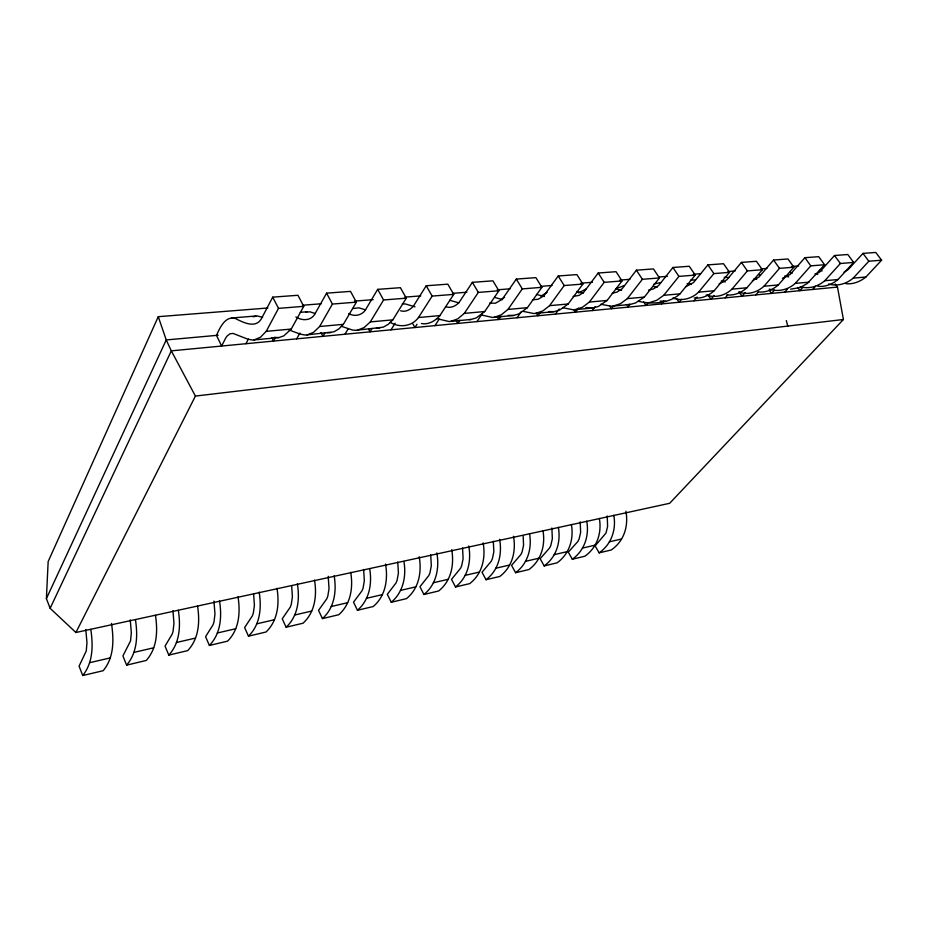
<?xml version="1.0" encoding="UTF-8"?>
<svg xmlns="http://www.w3.org/2000/svg" width="928" height="928" viewBox="0 0 928 928"><rect width="100%" height="100%" fill="white"/><g stroke="black" fill="none" stroke-linecap="round" stroke-linejoin="round"><path stroke-width="1.39" d="M835.188 283.945L837.485 287.088L843.413 319.499L669.656 503.301L75.91 632.513L50.135 608.304L46.4 598.63L48.152 561.556L158.27 316.68L267.879 307.992M85.805 629.532L86.965 642.721L86.269 650.969L79.077 666.142L82.731 675.549C93.264 662.395 93.125 645.088 90.805 629.37M82.731 675.549L103.205 670.689C114.295 657.349 113.866 639.485 111.488 623.43M130.256 619.881L131.324 632.815L130.535 640.923L122.902 655.934L126.614 665.132C137.53 652.43 137.796 635.228 135.453 619.66M126.614 665.132L146.288 660.446C157.354 647.964 157.818 630.808 155.452 615.299M172.956 610.601L173.965 623.291L173.072 631.272L172.214 634.079L165.033 646.12L168.803 655.098C180.032 642.849 180.716 625.75 178.338 610.322M168.803 655.098L187.734 650.609C199.079 638.545 199.949 621.505 197.56 606.135M213.962 601.1L214.96 614.139L213.974 621.98L213.069 624.753L205.575 636.666L209.392 645.459C221.05 633.464 221.943 616.25 219.507 600.776M209.392 645.459L227.615 641.132C239.378 629.323 240.456 612.167 238.009 596.75M253.611 593.943L254.411 605.323L253.344 613.048L252.393 615.786L244.621 627.572L248.472 636.167C260.35 624.579 261.65 607.504 259.179 592.145M248.472 636.167L266.023 632.003C277.982 620.588 279.467 603.571 276.985 588.271M291.659 585.661L292.401 596.843L291.264 604.441L290.278 607.144L282.24 618.814L286.126 627.224C298.178 616.006 299.86 599.082 297.378 583.84M286.126 627.224L303.05 623.21C315.16 612.155 317.028 595.3 314.522 580.116M46.4 598.63L166.228 339.938L158.27 316.68M50.135 608.304L171.32 350.854L166.228 339.938L218.173 335.24M328.222 576.311L329.022 588.665L327.816 596.147L326.784 598.815L318.513 610.357L322.434 618.605C334.614 607.736 336.69 590.962 334.173 575.847M322.434 618.605L338.755 614.719C350.981 604.012 353.232 587.32 350.703 572.251M363.648 569.467L364.333 580.777L363.068 588.155L362.001 590.776L353.51 602.202L357.454 610.276C369.448 599.94 372.198 583.735 369.715 568.957M357.454 610.276L373.218 606.529C385.746 596.008 388.136 579.188 385.549 564.05M75.91 632.513L195.414 396.07L171.32 350.854L837.485 287.088M397.776 562.043L398.414 573.168L397.08 580.429L395.989 583.028L387.301 594.326L391.268 602.249C403.344 592.215 406.429 576.184 403.935 561.51M391.268 602.249L406.487 598.63C419.096 588.41 421.834 571.776 419.212 556.742M245.932 343.708L248.391 339.01M272.728 297.146L261.197 319.104C255.27 328.825 242.788 322.236 235.399 318.513C225.191 315.485 219.727 328.164 216.479 335.391L221.653 346.028L225.249 338.917A25.392 12.412 83.4 0 1 227.093 336.052L229.993 333.767L233.102 333.442L247.834 339.184L252.532 340.054L278.91 337.583L283.736 335.913L291.241 329.069L303.746 306.344L297.946 295.278L272.728 297.146L278.493 308.363L266.243 331.331L260.42 337.258L254.121 339.915M430.731 554.886L431.311 565.825L429.931 572.982L428.817 575.534L419.955 586.716L423.934 594.488C436.566 584.431 439.489 567.89 436.868 552.914M423.934 594.488L438.642 590.985C451.368 580.893 454.314 564.758 451.727 549.689M275.454 337.583L273.563 341.063L271.823 337.606M462.562 547.961L463.107 558.726L461.68 565.778L460.532 568.296L451.507 579.374L455.509 586.983C468.257 577.03 471.378 561.011 468.779 545.989M455.509 586.983L469.719 583.608C482.479 573.782 485.75 557.844 483.152 542.868M296.67 338.848L299.872 333.106M288.886 329.916L300.614 334.242L305.451 335.066L333.941 331.806L338.813 328.941L343.348 324.348L356.364 302.145L350.506 291.38L326.586 293.155L314.546 314.604C310.393 320.995 301.786 320.821 295.87 316.935M493.336 541.268L493.847 551.87L492.362 558.807L491.202 561.301L482.026 572.263L486.04 579.722C498.8 570.047 502.234 554.213 499.635 539.284M307.087 334.927L313.594 332.305L319.638 326.494L332.421 304.059L356.364 302.145M486.04 579.722L499.798 576.462C512.558 566.892 516.13 551.151 513.52 536.28M324.928 332.932L322.967 336.33L320.984 332.549M523.16 535.676L523.566 545.223L522.058 552.079L520.863 554.538L511.56 565.372L515.585 572.704C527.951 563.621 532.115 548.03 529.517 533.588M515.585 572.704L528.902 569.548C541.268 560.57 545.56 545.072 542.95 530.665M344.972 334.231L348.302 328.605M341.434 326.296L352.396 330.008L355.714 330.322L383.171 327.19L388.159 324.371L392.834 319.858L406.302 298.155L400.386 287.68L377.684 289.362L365.191 310.323C361.444 315.52 354.218 316.842 348.719 313.571M551.87 527.997L552.346 538.797L550.791 545.548L549.573 547.984L540.154 558.714L544.179 565.918C556.626 556.87 560.93 541.824 558.378 527.313M544.179 565.918L557.078 562.844C569.514 553.9 573.945 538.959 571.393 524.482M357.396 330.182L364.078 327.596L370.307 321.9L383.577 299.976L406.302 298.155M372.058 328.489L370.028 331.83L368.694 329.37M580.197 521.849L580.638 532.486L579.049 539.145L577.819 541.546L568.284 552.16L572.321 559.224C584.733 550.397 589.315 535.56 586.751 521.142M572.321 559.224L584.814 556.255C597.214 547.532 601.912 532.788 599.349 518.404M391.001 329.823L395.131 323.211M607.214 515.98L607.608 526.466L605.996 533.02L595.126 545.908L599.152 552.856C611.54 544.226 616.366 529.586 613.802 515.26M421.382 323.524C428.504 324.986 435.406 320.833 439.895 315.601L453.746 294.373L447.806 284.165L426.219 285.766L413.331 306.263C410.292 309.824 405.304 312.388 400.594 310.787M599.152 552.856L611.262 549.979C624.277 540.966 628.581 526.106 625.924 511.235M390.328 322.399C399.597 328.013 412.009 326.482 418.47 317.538L432.146 296.09L453.746 294.373M417.008 324.266L414.909 327.538L412.89 323.942M434.942 325.624L439.176 319.139M437.018 318.664L449.036 321.529L471.088 319.464L476.377 317.875L484.706 311.541L498.881 290.766L492.919 280.824L472.364 282.344L459.14 302.389C455.973 305.927 450.927 308.398 446.171 306.866M450.788 321.378L457.759 318.861L464.302 313.386L478.326 292.401L498.881 290.766M459.917 320.23L457.771 323.431L456.414 321.1M476.899 321.598L481.238 315.242A22.26 13.99 84.3 0 1 481.922 314.314M480.843 314.859L492.443 317.446L513.578 315.462L518.949 313.884L527.417 307.667L541.882 287.332L535.897 277.634L516.316 279.084L502.257 299.257L495.506 303.201L489.613 303.12M500.923 316.367L498.73 319.51L497.373 317.225M494.218 317.295L501.294 314.801L507.952 309.43L522.29 288.898L541.882 287.332M517.035 317.759L521.455 311.53M523.438 311.425L533.867 313.536L554.155 311.646L559.584 310.08L568.18 303.978L582.888 284.061L576.891 274.595L558.215 275.987L543.901 295.73L538.217 299.245L532.37 299.825M540.154 312.678L537.927 315.764L536.57 313.525M535.665 313.386L542.834 310.926L549.596 305.66L564.201 285.546L582.888 284.061M555.443 314.082L559.19 308.989M562.925 307.771L573.446 309.813L592.946 307.98L598.421 306.437L607.121 300.452L622.038 280.929L616.041 271.695L598.2 273.018L583.654 292.355L579.095 295.348L573.156 296.519M578.48 308.131L575.453 312.168L574.096 309.987M575.256 309.65L582.517 307.226L589.361 302.052L604.186 282.356L622.038 280.929M592.25 310.567L595.289 306.565M600.706 304.268L611.308 306.24L630.054 304.488L635.576 302.957L644.357 297.076L659.448 277.948L653.463 268.923L636.399 270.187L622.236 288.631L617.062 292.076L612.26 293.236M613.733 305.753L611.436 308.722L609.882 306.286M613.13 306.078L620.449 303.688L627.374 298.619L642.385 279.305L659.448 277.948M627.537 307.191L629.845 304.245M638.209 301.264C651.932 304.5 669.1 303.723 680.004 293.84L695.234 275.082L689.26 266.266L672.939 267.484L658.613 285.557L653.393 288.944L648.568 290.093M648.266 302.505L645.946 305.428L643.614 301.844M649.38 302.667L656.757 300.301L663.74 295.313L678.913 276.393L695.234 275.082M661.409 303.943L663.74 301.055M694.19 297.911C701.533 298.955 708.818 295.626 714.154 290.754L729.512 272.345L723.55 263.726L707.913 264.886L693.46 282.611L685.78 286.729M681.43 299.384L679.087 302.25L676.756 298.746M672.904 298.039C681.755 301.507 691.905 298.688 698.575 292.158L713.876 273.598L729.512 272.345M693.947 300.834L697.079 297.041M726.856 294.837C734.199 295.846 741.495 292.598 746.912 287.784L762.364 269.723L756.424 261.29L741.426 262.404L726.868 279.792L719.142 283.84M714.084 295.452L710.941 299.199L707.832 294.628M706.185 294.953C715.07 298.317 725.197 295.568 731.96 289.142L747.376 270.918L762.364 269.723M725.22 297.842L727.587 295.046M745.207 292.54L742.04 296.229L738.943 291.74M758.234 291.891C765.577 292.865 772.873 289.687 778.337 284.931L793.881 267.206L787.953 258.958L773.558 260.026L758.918 277.089L752.399 280.743M755.775 294.918L758.153 292.169M739.465 292.297C748.026 295.185 757.492 292.158 763.988 286.23L779.497 268.354L793.881 267.206M774.37 290.139L771.504 293.41L769.184 290.116M790.668 289.165L800.006 287.564L807.29 283.516L824.598 264.758L818.705 256.673L804.889 257.694L790.18 274.444L782.408 278.365M784.728 292.146L787.605 288.898M769.324 289.095C778.244 292.274 788.313 289.652 795.226 283.4L810.794 265.86L824.598 264.758M802.755 287.483L799.878 290.696L797.57 287.46M817.858 286.288C825.178 287.193 832.462 284.154 838.019 279.525L853.656 262.438L847.786 254.516L834.504 255.502L819.749 271.95L815.631 274.549M812.626 289.478L815.503 286.288M800.168 286.648C808.729 289.374 818.136 286.485 824.772 280.732L840.385 263.494L853.656 262.438M845.768 283.666C853.064 284.536 860.349 281.567 865.928 276.996L881.6 260.2L875.765 252.451L862.982 253.39L848.192 269.549L844.074 272.101M828.576 284.003C837.126 286.659 846.498 283.84 853.18 278.156L868.84 261.22L881.6 260.2M501.596 299.454L504.554 297.204M540.92 296.125L547.079 292.401M578.573 292.935L586.426 288.805M616.169 288.724L624.231 285.534M653.962 284.026L660.562 282.588M253.042 316.796L257.311 315.938L262.601 317.411M352.884 308.514L358.892 307.818L365.644 309.906M89.575 662.708L110.235 657.906M133.864 652.407L153.712 647.79M176.413 642.512L195.495 638.081M217.338 633L235.7 628.732M256.72 623.836L274.398 619.73M294.652 615.02L311.692 611.053M331.203 606.518L347.629 602.701M366.456 598.316L382.301 594.639M400.478 590.405L415.779 586.856M433.33 582.772L448.108 579.339M465.067 575.395L479.358 572.066M495.749 568.249L509.565 565.036M525.434 561.347L538.808 558.238M554.155 554.677L567.101 551.661M582.401 548.1L594.941 545.188M609.336 541.836L621.493 539.017M305.66 312.04L310.068 311.854L315.346 313.571M690.525 280.186L695.49 279.92M195.414 396.07L843.413 319.499M266.243 331.331L291.241 329.069M319.638 326.494L343.348 324.348M370.307 321.9L392.834 319.858M418.47 317.538L439.895 315.601M464.302 313.386L484.706 311.541M507.952 309.43L527.417 307.667M549.596 305.66L568.18 303.978M589.361 302.052L607.121 300.452M627.374 298.619L644.357 297.076M663.74 295.313L680.004 293.84M698.575 292.158L714.154 290.754M731.96 289.142L746.912 287.784M763.988 286.23L778.337 284.931M795.226 283.4L809.007 282.158M824.772 280.732L838.019 279.525M853.18 278.156L865.928 276.996M665.596 301.136L660.133 301.101M630.054 304.488L626.412 304.628M592.946 307.98L585.812 307.539M554.155 311.646L548.808 311.564M513.578 315.462L508.289 315.369M469.324 319.615L471.088 319.464M379.772 328.071L376.385 328.164M330.623 332.711L327.317 332.781M278.91 337.583L274.108 337.363M231.327 318.026L255.884 315.996M300.266 312.33L307.122 311.762M278.493 308.363L303.746 306.344M302.493 305.254L321.25 303.769M354.426 301.136L373.172 299.651M404.898 297.134L420.767 295.881M452.493 293.364L466.923 292.227M497.211 289.826L510.191 288.794M540.479 286.392L552.021 285.476M580.858 283.191L592.4 282.274M619.8 280.105L629.903 279.305M658.752 277.02L667.406 276.335M693.367 274.27L700.57 273.702M727.981 271.533L735.185 270.964M761.146 268.9L766.922 268.447M791.433 266.498L798.648 265.93M724.165 277.275L728.909 277.507M402.323 303.885L405.397 303.955L415.013 306.832M758.686 274.688L760.125 274.92M819.459 270.373L822.15 270.93M815.028 273.876L817.707 274.433M789.67 272.461L792.361 273.029M784.647 276.068L788.684 276.927M753.988 278.678L756.668 279.27M449.732 300.289L458.78 302.853M721.23 281.056L725.255 281.961M687.184 283.516L691.198 284.455M653.115 286.404L657.117 287.367M616.25 289.072L621.563 290.406M576.532 291.52L583.132 293.236M536.5 294.42L544.353 296.531M494.728 297.436L502.512 299.628M862.982 253.39L868.84 261.22M834.504 255.502L840.385 263.494M804.889 257.694L810.794 265.86M773.558 260.026L779.497 268.354M741.426 262.404L747.376 270.918M707.913 264.886L713.876 273.598M672.939 267.484L678.913 276.393M636.399 270.187L642.385 279.305M598.2 273.018L604.186 282.356M558.215 275.987L564.201 285.546M516.316 279.084L522.29 288.898M472.364 282.344L478.326 292.401M426.219 285.766L432.146 296.09M377.684 289.362L383.577 299.976M326.586 293.155L332.421 304.059M786.306 320.566L787.779 326.076"/></g></svg>
